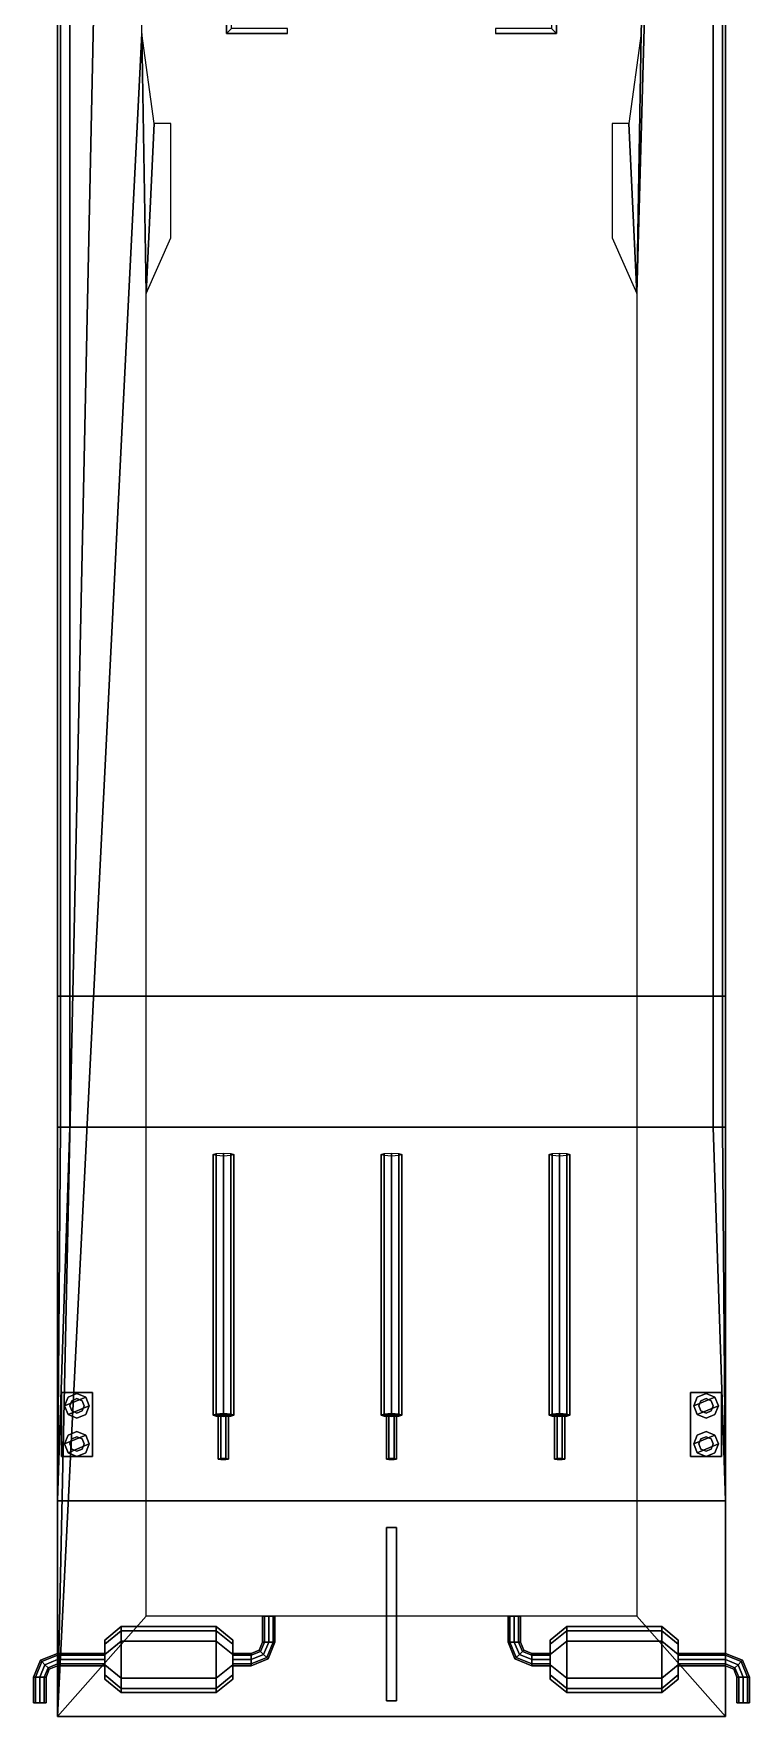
# Model space of a CAD drawing. Extents: x -3.5 to 3.5, y -23.5 to 23.5.
# Drawn here: x -3.47 to 3.47, y -23.47 to -7.16 of the extents above; entities that cross this region are included whole.
import ezdxf

# ---------------------------------------------------------------- set-up
doc = ezdxf.new("R2010")
doc.units = 0
doc.layers.get('0').update_dxf_attribs({"linetype": 'CONTINUOUS'})

msp = doc.modelspace()

# ---------------------------------------------------------------- linework, layer by layer
for points in [[(-3.24, 20.6), (-3.24, -23.47), (-3.24, -23.47, 1.46), (-3.24, 21.45, 1.46)], [(-3.24, 21.45, 1.46), (-3.24, -23.47, 1.46), (-2.61, 6.096, 1.46)], [(3.24, -23.47, 1.46), (3.24, 21.45, 1.46), (2.38, -9.68, 1.46), (2.38, -22.5, 1.46)], [(3.24, 21.45, 1.46), (3.24, 21.45, 1.46), (2.42, -7.16, 1.46), (2.38, -9.68, 1.46)], [(2.42, -7.16, 1.46), (3.24, 21.45, 1.46), (3.24, 21.45, 1.46), (2.42, 0.73, 1.46)], [(3.24, 21.45, 1.46), (3.24, -23.47, 1.46), (3.24, -23.47), (3.24, 20.6)], [(-3.24, 12.85, -1.19), (-3.24, -16.49, -1.19), (-3.24, -21.38, -0.39), (-3.24, 20.6)], [(-3.24, 20.6), (-3.24, -21.38, -0.39), (-3.24, -23.47)], [(3.24, 20.6), (3.24, -21.38, -0.39), (3.24, -16.49, -1.19), (3.24, 12.85, -1.19)], [(3.24, -23.47), (3.24, -23.47), (3.24, -21.38, -0.39), (3.24, 20.6)], [(-3.21, 12.85, -1.28), (-3.21, -16.49, -1.28), (-3.24, -16.49, -1.19), (-3.24, 12.85, -1.19)], [(-3.12, 12.85, -1.31), (-3.12, -16.49, -1.31), (-3.21, -16.49, -1.28), (-3.21, 12.85, -1.28)], [(3.12, 12.85, -1.31), (3.12, -16.49, -1.31), (-3.12, -16.49, -1.31), (-3.12, 12.85, -1.31)], [(3.21, 12.85, -1.28), (3.21, -16.49, -1.28), (3.12, -16.49, -1.31), (3.12, 12.85, -1.31)], [(3.24, 12.85, -1.19), (3.24, -16.49, -1.19), (3.21, -16.49, -1.28), (3.21, 12.85, -1.28)], [(-2.61, 6.096, 1.46), (-3.24, -23.47, 1.46), (-2.42, -7.16, 1.46), (-2.42, 0.73, 1.46)], [(-1.6, -3.28, 3.73), (-1.6, -7.16, 3.73), (-1.6, -7.16, 4.84), (-1.6, -5.27, 4.84)], [(1.6, -7.16, 4.84), (1.6, -7.16, 3.73), (1.6, -3.28, 3.73), (1.6, -5.27, 4.84)], [(-1.6, -5.27, 4.84), (-1.6, -7.16, 4.84), (-1.55, -7.11, 4.84), (-1.55, -5.27, 4.84)], [(1.55, -5.27, 4.84), (1.55, -7.11, 4.84), (1.6, -7.16, 4.84), (1.6, -5.27, 4.84)], [(-2.42, -7.16, 1.46), (-3.24, -23.47, 1.46), (-2.38, -22.5, 1.46), (-2.38, -9.68, 1.46)], [(-2.3, -8.03, 1.46), (-2.42, -7.16, 1.46), (-2.38, -9.68, 1.46)], [(-1.6, -7.16, 4.84), (-1.01, -7.16, 4.84), (-1.01, -7.11, 4.84), (-1.55, -7.11, 4.84)], [(-1.6, -7.16, 3.73), (-1.01, -7.16, 3.73), (-1.01, -7.16, 4.84), (-1.6, -7.16, 4.84)], [(1.01, -7.16, 4.84), (1.6, -7.16, 4.84), (1.55, -7.11, 4.84), (1.01, -7.11, 4.84)], [(1.01, -7.16, 3.73), (1.6, -7.16, 3.73), (1.6, -7.16, 4.84), (1.01, -7.16, 4.84)], [(2.42, -7.16, 1.46), (2.42, -7.16, 1.46), (2.3, -8.03, 1.46), (2.38, -9.68, 1.46)], [(-2.14, -8.03, 1.46), (-2.3, -8.03, 1.46), (-2.38, -9.68, 1.46), (-2.14, -9.14, 1.46)], [(2.38, -9.68, 1.46), (2.3, -8.03, 1.46), (2.14, -8.03, 1.46), (2.14, -9.14, 1.46)], [(-3.21, -16.49, -1.28), (-3.21, -17.76, -1.16), (-3.24, -17.76, -1.07), (-3.24, -16.49, -1.19)], [(-3.12, -16.49, -1.31), (-3.12, -17.76, -1.19), (-3.21, -17.76, -1.16), (-3.21, -16.49, -1.28)], [(3.12, -16.49, -1.31), (3.12, -17.76, -1.19), (-3.12, -17.76, -1.19), (-3.12, -16.49, -1.31)], [(3.21, -16.49, -1.28), (3.21, -17.76, -1.16), (3.12, -17.76, -1.19), (3.12, -16.49, -1.31)], [(3.24, -16.49, -1.19), (3.24, -17.76, -1.07), (3.21, -17.76, -1.16), (3.21, -16.49, -1.28)], [(3.24, -21.38, -0.39), (3.24, -21.38, -0.39), (3.24, -17.76, -1.07), (3.24, -16.49, -1.19)], [(3.12, -17.76, -1.19), (3.24, -21.38, -0.39), (-3.24, -21.38, -0.39), (-3.12, -17.76, -1.19)], [(-3.21, -17.76, -1.16), (-3.24, -21.38, -0.39), (-3.24, -21.38, -0.39), (-3.24, -17.76, -1.07)], [(-3.12, -17.76, -1.19), (-3.24, -21.38, -0.39), (-3.24, -21.38, -0.39), (-3.21, -17.76, -1.16)], [(3.21, -17.76, -1.16), (3.24, -21.38, -0.39), (3.24, -21.38, -0.39), (3.12, -17.76, -1.19)], [(3.24, -17.76, -1.07), (3.24, -21.38, -0.39), (3.24, -21.38, -0.39), (3.21, -17.76, -1.16)], [(-1.73, -18.025, -0.765), (-1.701, -18.015, -0.835), (-1.701, -20.54, -1.19), (-1.73, -20.55, -1.12)], [(-1.701, -18.035, -0.695), (-1.73, -18.025, -0.765), (-1.73, -20.55, -1.12), (-1.701, -20.56, -1.05)], [(-1.701, -18.015, -0.835), (-1.63, -18.011, -0.864), (-1.63, -20.536, -1.219), (-1.701, -20.54, -1.19)], [(-1.63, -18.039, -0.666), (-1.701, -18.035, -0.695), (-1.701, -20.56, -1.05), (-1.63, -20.564, -1.021)], [(-1.63, -18.011, -0.864), (-1.559, -18.015, -0.835), (-1.559, -20.54, -1.19), (-1.63, -20.536, -1.219)], [(-1.559, -18.035, -0.695), (-1.63, -18.039, -0.666), (-1.63, -20.564, -1.021), (-1.559, -20.56, -1.05)], [(-1.559, -18.015, -0.835), (-1.53, -18.025, -0.765), (-1.53, -20.55, -1.12), (-1.559, -20.54, -1.19)], [(-1.53, -18.025, -0.765), (-1.559, -18.035, -0.695), (-1.559, -20.56, -1.05), (-1.53, -20.55, -1.12)], [(-0.1, -18.025, -0.765), (-0.071, -18.015, -0.835), (-0.071, -20.54, -1.19), (-0.1, -20.55, -1.12)], [(-0.071, -18.035, -0.695), (-0.1, -18.025, -0.765), (-0.1, -20.55, -1.12), (-0.071, -20.56, -1.05)], [(-0.071, -18.015, -0.835), (0, -18.011, -0.864), (0, -20.536, -1.219), (-0.071, -20.54, -1.19)], [(0, -18.039, -0.666), (-0.071, -18.035, -0.695), (-0.071, -20.56, -1.05), (0, -20.564, -1.021)], [(0, -18.011, -0.864), (0.071, -18.015, -0.835), (0.071, -20.54, -1.19), (0, -20.536, -1.219)], [(0.071, -18.035, -0.695), (0, -18.039, -0.666), (0, -20.564, -1.021), (0.071, -20.56, -1.05)], [(0.071, -18.015, -0.835), (0.1, -18.025, -0.765), (0.1, -20.55, -1.12), (0.071, -20.54, -1.19)], [(0.1, -18.025, -0.765), (0.071, -18.035, -0.695), (0.071, -20.56, -1.05), (0.1, -20.55, -1.12)], [(1.53, -18.025, -0.765), (1.559, -18.015, -0.835), (1.559, -20.54, -1.19), (1.53, -20.55, -1.12)], [(1.559, -18.035, -0.695), (1.53, -18.025, -0.765), (1.53, -20.55, -1.12), (1.559, -20.56, -1.05)], [(1.559, -18.015, -0.835), (1.63, -18.011, -0.864), (1.63, -20.536, -1.219), (1.559, -20.54, -1.19)], [(1.63, -18.039, -0.666), (1.559, -18.035, -0.695), (1.559, -20.56, -1.05), (1.63, -20.564, -1.021)], [(1.63, -18.011, -0.864), (1.701, -18.015, -0.835), (1.701, -20.54, -1.19), (1.63, -20.536, -1.219)], [(1.701, -18.035, -0.695), (1.63, -18.039, -0.666), (1.63, -20.564, -1.021), (1.701, -20.56, -1.05)], [(1.701, -18.015, -0.835), (1.73, -18.025, -0.765), (1.73, -20.55, -1.12), (1.701, -20.54, -1.19)], [(1.73, -18.025, -0.765), (1.701, -18.035, -0.695), (1.701, -20.56, -1.05), (1.73, -20.55, -1.12)], [(-3.2, -20.33, 1.46), (-3.2, -20.95, 1.46), (-3.2, -20.95, 1.53), (-3.2, -20.33, 1.53)], [(-2.9, -20.33, 1.53), (-2.9, -20.33, 1.46), (-3.2, -20.33, 1.46), (-3.2, -20.33, 1.53)], [(-3.2, -20.33, 1.53), (-3.2, -20.95, 1.53), (-2.9, -20.95, 1.53), (-2.9, -20.33, 1.53)], [(-3.05, -20.34, 1.82), (-3.135, -20.375, 1.82), (-3.17, -20.46, 1.82), (-2.965, -20.375, 1.82)], [(-3.135, -20.375, 1.77), (-3.17, -20.46, 1.77), (-3.17, -20.46, 1.82), (-3.135, -20.375, 1.82)], [(-2.965, -20.375, 1.82), (-3.17, -20.46, 1.82), (-3.135, -20.545, 1.82), (-2.93, -20.46, 1.82)], [(-3.05, -20.34, 1.77), (-3.135, -20.375, 1.77), (-3.135, -20.375, 1.82), (-3.05, -20.34, 1.82)], [(-2.965, -20.375, 1.77), (-3.05, -20.34, 1.77), (-3.05, -20.34, 1.82), (-2.965, -20.375, 1.82)], [(-2.93, -20.46, 1.77), (-2.965, -20.375, 1.77), (-2.965, -20.375, 1.82), (-2.93, -20.46, 1.82)], [(-2.9, -20.95, 1.53), (-2.9, -20.95, 1.46), (-2.9, -20.33, 1.46), (-2.9, -20.33, 1.53)], [(2.9, -20.33, 1.46), (2.9, -20.95, 1.46), (2.9, -20.95, 1.53), (2.9, -20.33, 1.53)], [(3.2, -20.33, 1.53), (3.2, -20.33, 1.46), (2.9, -20.33, 1.46), (2.9, -20.33, 1.53)], [(2.9, -20.33, 1.53), (2.9, -20.95, 1.53), (3.2, -20.95, 1.53), (3.2, -20.33, 1.53)], [(3.05, -20.34, 1.82), (2.965, -20.375, 1.82), (2.93, -20.46, 1.82), (3.135, -20.375, 1.82)], [(2.965, -20.375, 1.77), (2.93, -20.46, 1.77), (2.93, -20.46, 1.82), (2.965, -20.375, 1.82)], [(3.135, -20.375, 1.82), (2.93, -20.46, 1.82), (2.965, -20.545, 1.82), (3.17, -20.46, 1.82)], [(3.05, -20.34, 1.77), (2.965, -20.375, 1.77), (2.965, -20.375, 1.82), (3.05, -20.34, 1.82)], [(3.135, -20.375, 1.77), (3.05, -20.34, 1.77), (3.05, -20.34, 1.82), (3.135, -20.375, 1.82)], [(3.17, -20.46, 1.77), (3.135, -20.375, 1.77), (3.135, -20.375, 1.82), (3.17, -20.46, 1.82)], [(3.2, -20.95, 1.53), (3.2, -20.95, 1.46), (3.2, -20.33, 1.46), (3.2, -20.33, 1.53)], [(-3.17, -20.46, 1.77), (-3.135, -20.545, 1.77), (-3.135, -20.545, 1.82), (-3.17, -20.46, 1.82)], [(-2.93, -20.46, 1.82), (-3.135, -20.545, 1.82), (-3.05, -20.58, 1.82), (-2.965, -20.545, 1.82)], [(-3.135, -20.545, 1.77), (-3.05, -20.58, 1.77), (-3.05, -20.58, 1.82), (-3.135, -20.545, 1.82)], [(-3.099, -20.411, 1.53), (-3.12, -20.46, 1.53), (-3.12, -20.46, 1.77), (-3.099, -20.411, 1.77)], [(-3.12, -20.46, 1.53), (-3.099, -20.509, 1.53), (-3.099, -20.509, 1.77), (-3.12, -20.46, 1.77)], [(-3.05, -20.39, 1.53), (-3.099, -20.411, 1.53), (-3.099, -20.411, 1.77), (-3.05, -20.39, 1.77)], [(-3.099, -20.509, 1.53), (-3.05, -20.53, 1.53), (-3.05, -20.53, 1.77), (-3.099, -20.509, 1.77)], [(-3.001, -20.411, 1.53), (-3.05, -20.39, 1.53), (-3.05, -20.39, 1.77), (-3.001, -20.411, 1.77)], [(-3.05, -20.53, 1.53), (-3.001, -20.509, 1.53), (-3.001, -20.509, 1.77), (-3.05, -20.53, 1.77)], [(-3.05, -20.58, 1.77), (-2.965, -20.545, 1.77), (-2.965, -20.545, 1.82), (-3.05, -20.58, 1.82)], [(-2.98, -20.46, 1.53), (-3.001, -20.411, 1.53), (-3.001, -20.411, 1.77), (-2.98, -20.46, 1.77)], [(-3.001, -20.509, 1.53), (-2.98, -20.46, 1.53), (-2.98, -20.46, 1.77), (-3.001, -20.509, 1.77)], [(-2.965, -20.545, 1.77), (-2.93, -20.46, 1.77), (-2.93, -20.46, 1.82), (-2.965, -20.545, 1.82)], [(-1.559, -20.56, -1.05), (-1.73, -20.55, -1.12), (-1.701, -20.54, -1.19), (-1.53, -20.55, -1.12)], [(-1.63, -20.564, -1.021), (-1.701, -20.56, -1.05), (-1.73, -20.55, -1.12), (-1.559, -20.56, -1.05)], [(-1.53, -20.55, -1.12), (-1.701, -20.54, -1.19), (-1.63, -20.536, -1.219), (-1.559, -20.54, -1.19)], [(-1.68, -20.55, -1.12), (-1.655, -20.544, -1.163), (-1.655, -20.97, -1.223), (-1.68, -20.976, -1.18)], [(-1.655, -20.556, -1.077), (-1.68, -20.55, -1.12), (-1.68, -20.976, -1.18), (-1.655, -20.982, -1.137)], [(-1.655, -20.544, -1.163), (-1.605, -20.544, -1.163), (-1.605, -20.97, -1.223), (-1.655, -20.97, -1.223)], [(-1.605, -20.544, -1.163), (-1.58, -20.55, -1.12), (-1.58, -20.976, -1.18), (-1.605, -20.97, -1.223)], [(-1.58, -20.55, -1.12), (-1.605, -20.556, -1.077), (-1.605, -20.982, -1.137), (-1.58, -20.976, -1.18)], [(0.071, -20.56, -1.05), (-0.1, -20.55, -1.12), (-0.071, -20.54, -1.19), (0.1, -20.55, -1.12)], [(0, -20.564, -1.021), (-0.071, -20.56, -1.05), (-0.1, -20.55, -1.12), (0.071, -20.56, -1.05)], [(0.1, -20.55, -1.12), (-0.071, -20.54, -1.19), (0, -20.536, -1.219), (0.071, -20.54, -1.19)], [(-0.05, -20.55, -1.12), (-0.025, -20.544, -1.163), (-0.025, -20.97, -1.223), (-0.05, -20.976, -1.18)], [(-0.025, -20.556, -1.077), (-0.05, -20.55, -1.12), (-0.05, -20.976, -1.18), (-0.025, -20.982, -1.137)], [(-0.025, -20.544, -1.163), (0.025, -20.544, -1.163), (0.025, -20.97, -1.223), (-0.025, -20.97, -1.223)], [(0.025, -20.544, -1.163), (0.05, -20.55, -1.12), (0.05, -20.976, -1.18), (0.025, -20.97, -1.223)], [(0.05, -20.55, -1.12), (0.025, -20.556, -1.077), (0.025, -20.982, -1.137), (0.05, -20.976, -1.18)], [(1.701, -20.56, -1.05), (1.53, -20.55, -1.12), (1.559, -20.54, -1.19), (1.73, -20.55, -1.12)], [(1.63, -20.564, -1.021), (1.559, -20.56, -1.05), (1.53, -20.55, -1.12), (1.701, -20.56, -1.05)], [(1.73, -20.55, -1.12), (1.559, -20.54, -1.19), (1.63, -20.536, -1.219), (1.701, -20.54, -1.19)], [(1.58, -20.55, -1.12), (1.605, -20.544, -1.163), (1.605, -20.97, -1.223), (1.58, -20.976, -1.18)], [(1.605, -20.556, -1.077), (1.58, -20.55, -1.12), (1.58, -20.976, -1.18), (1.605, -20.982, -1.137)], [(1.605, -20.544, -1.163), (1.655, -20.544, -1.163), (1.655, -20.97, -1.223), (1.605, -20.97, -1.223)], [(1.655, -20.544, -1.163), (1.68, -20.55, -1.12), (1.68, -20.976, -1.18), (1.655, -20.97, -1.223)], [(1.68, -20.55, -1.12), (1.655, -20.556, -1.077), (1.655, -20.982, -1.137), (1.68, -20.976, -1.18)], [(2.93, -20.46, 1.77), (2.965, -20.545, 1.77), (2.965, -20.545, 1.82), (2.93, -20.46, 1.82)], [(3.17, -20.46, 1.82), (2.965, -20.545, 1.82), (3.05, -20.58, 1.82), (3.135, -20.545, 1.82)], [(2.965, -20.545, 1.77), (3.05, -20.58, 1.77), (3.05, -20.58, 1.82), (2.965, -20.545, 1.82)], [(3.001, -20.411, 1.53), (2.98, -20.46, 1.53), (2.98, -20.46, 1.77), (3.001, -20.411, 1.77)], [(2.98, -20.46, 1.53), (3.001, -20.509, 1.53), (3.001, -20.509, 1.77), (2.98, -20.46, 1.77)], [(3.05, -20.39, 1.53), (3.001, -20.411, 1.53), (3.001, -20.411, 1.77), (3.05, -20.39, 1.77)], [(3.001, -20.509, 1.53), (3.05, -20.53, 1.53), (3.05, -20.53, 1.77), (3.001, -20.509, 1.77)], [(3.099, -20.411, 1.53), (3.05, -20.39, 1.53), (3.05, -20.39, 1.77), (3.099, -20.411, 1.77)], [(3.05, -20.53, 1.53), (3.099, -20.509, 1.53), (3.099, -20.509, 1.77), (3.05, -20.53, 1.77)], [(3.05, -20.58, 1.77), (3.135, -20.545, 1.77), (3.135, -20.545, 1.82), (3.05, -20.58, 1.82)], [(3.12, -20.46, 1.53), (3.099, -20.411, 1.53), (3.099, -20.411, 1.77), (3.12, -20.46, 1.77)], [(3.099, -20.509, 1.53), (3.12, -20.46, 1.53), (3.12, -20.46, 1.77), (3.099, -20.509, 1.77)], [(3.135, -20.545, 1.77), (3.17, -20.46, 1.77), (3.17, -20.46, 1.82), (3.135, -20.545, 1.82)], [(-3.05, -20.71, 1.82), (-3.135, -20.745, 1.82), (-3.17, -20.83, 1.82), (-2.965, -20.745, 1.82)], [(-3.05, -20.71, 1.77), (-3.135, -20.745, 1.77), (-3.135, -20.745, 1.82), (-3.05, -20.71, 1.82)], [(-2.965, -20.745, 1.77), (-3.05, -20.71, 1.77), (-3.05, -20.71, 1.82), (-2.965, -20.745, 1.82)], [(-1.605, -20.556, -1.077), (-1.655, -20.556, -1.077), (-1.655, -20.982, -1.137), (-1.605, -20.982, -1.137)], [(0.025, -20.556, -1.077), (-0.025, -20.556, -1.077), (-0.025, -20.982, -1.137), (0.025, -20.982, -1.137)], [(1.655, -20.556, -1.077), (1.605, -20.556, -1.077), (1.605, -20.982, -1.137), (1.655, -20.982, -1.137)], [(3.05, -20.71, 1.82), (2.965, -20.745, 1.82), (2.93, -20.83, 1.82), (3.135, -20.745, 1.82)], [(3.05, -20.71, 1.77), (2.965, -20.745, 1.77), (2.965, -20.745, 1.82), (3.05, -20.71, 1.82)], [(3.135, -20.745, 1.77), (3.05, -20.71, 1.77), (3.05, -20.71, 1.82), (3.135, -20.745, 1.82)], [(-3.135, -20.745, 1.77), (-3.17, -20.83, 1.77), (-3.17, -20.83, 1.82), (-3.135, -20.745, 1.82)], [(-2.965, -20.745, 1.82), (-3.17, -20.83, 1.82), (-3.135, -20.915, 1.82), (-2.93, -20.83, 1.82)], [(-3.17, -20.83, 1.77), (-3.135, -20.915, 1.77), (-3.135, -20.915, 1.82), (-3.17, -20.83, 1.82)], [(-2.93, -20.83, 1.82), (-3.135, -20.915, 1.82), (-3.05, -20.95, 1.82), (-2.965, -20.915, 1.82)], [(-3.099, -20.781, 1.53), (-3.12, -20.83, 1.53), (-3.12, -20.83, 1.77), (-3.099, -20.781, 1.77)], [(-3.12, -20.83, 1.53), (-3.099, -20.879, 1.53), (-3.099, -20.879, 1.77), (-3.12, -20.83, 1.77)], [(-3.05, -20.76, 1.53), (-3.099, -20.781, 1.53), (-3.099, -20.781, 1.77), (-3.05, -20.76, 1.77)], [(-3.001, -20.781, 1.53), (-3.05, -20.76, 1.53), (-3.05, -20.76, 1.77), (-3.001, -20.781, 1.77)], [(-2.98, -20.83, 1.53), (-3.001, -20.781, 1.53), (-3.001, -20.781, 1.77), (-2.98, -20.83, 1.77)], [(-3.001, -20.879, 1.53), (-2.98, -20.83, 1.53), (-2.98, -20.83, 1.77), (-3.001, -20.879, 1.77)], [(-2.93, -20.83, 1.77), (-2.965, -20.745, 1.77), (-2.965, -20.745, 1.82), (-2.93, -20.83, 1.82)], [(-2.965, -20.915, 1.77), (-2.93, -20.83, 1.77), (-2.93, -20.83, 1.82), (-2.965, -20.915, 1.82)], [(2.965, -20.745, 1.77), (2.93, -20.83, 1.77), (2.93, -20.83, 1.82), (2.965, -20.745, 1.82)], [(3.135, -20.745, 1.82), (2.93, -20.83, 1.82), (2.965, -20.915, 1.82), (3.17, -20.83, 1.82)], [(2.93, -20.83, 1.77), (2.965, -20.915, 1.77), (2.965, -20.915, 1.82), (2.93, -20.83, 1.82)], [(3.17, -20.83, 1.82), (2.965, -20.915, 1.82), (3.05, -20.95, 1.82), (3.135, -20.915, 1.82)], [(3.001, -20.781, 1.53), (2.98, -20.83, 1.53), (2.98, -20.83, 1.77), (3.001, -20.781, 1.77)], [(2.98, -20.83, 1.53), (3.001, -20.879, 1.53), (3.001, -20.879, 1.77), (2.98, -20.83, 1.77)], [(3.05, -20.76, 1.53), (3.001, -20.781, 1.53), (3.001, -20.781, 1.77), (3.05, -20.76, 1.77)], [(3.099, -20.781, 1.53), (3.05, -20.76, 1.53), (3.05, -20.76, 1.77), (3.099, -20.781, 1.77)], [(3.12, -20.83, 1.53), (3.099, -20.781, 1.53), (3.099, -20.781, 1.77), (3.12, -20.83, 1.77)], [(3.099, -20.879, 1.53), (3.12, -20.83, 1.53), (3.12, -20.83, 1.77), (3.099, -20.879, 1.77)], [(3.17, -20.83, 1.77), (3.135, -20.745, 1.77), (3.135, -20.745, 1.82), (3.17, -20.83, 1.82)], [(3.135, -20.915, 1.77), (3.17, -20.83, 1.77), (3.17, -20.83, 1.82), (3.135, -20.915, 1.82)], [(-3.2, -20.95, 1.53), (-3.2, -20.95, 1.46), (-2.9, -20.95, 1.46), (-2.9, -20.95, 1.53)], [(-3.135, -20.915, 1.77), (-3.05, -20.95, 1.77), (-3.05, -20.95, 1.82), (-3.135, -20.915, 1.82)], [(-3.099, -20.879, 1.53), (-3.05, -20.9, 1.53), (-3.05, -20.9, 1.77), (-3.099, -20.879, 1.77)], [(-3.05, -20.9, 1.53), (-3.001, -20.879, 1.53), (-3.001, -20.879, 1.77), (-3.05, -20.9, 1.77)], [(-3.05, -20.95, 1.77), (-2.965, -20.915, 1.77), (-2.965, -20.915, 1.82), (-3.05, -20.95, 1.82)], [(2.9, -20.95, 1.53), (2.9, -20.95, 1.46), (3.2, -20.95, 1.46), (3.2, -20.95, 1.53)], [(2.965, -20.915, 1.77), (3.05, -20.95, 1.77), (3.05, -20.95, 1.82), (2.965, -20.915, 1.82)], [(3.001, -20.879, 1.53), (3.05, -20.9, 1.53), (3.05, -20.9, 1.77), (3.001, -20.879, 1.77)], [(3.05, -20.9, 1.53), (3.099, -20.879, 1.53), (3.099, -20.879, 1.77), (3.05, -20.9, 1.77)], [(3.05, -20.95, 1.77), (3.135, -20.915, 1.77), (3.135, -20.915, 1.82), (3.05, -20.95, 1.82)], [(3.24, -21.38, -0.39), (3.24, -23.47, -0.32), (-3.24, -23.47, -0.32), (-3.24, -21.38, -0.39)], [(-3.24, -21.38, -0.39), (-3.24, -23.47, -0.32), (-3.24, -23.47)], [(3.24, -23.47), (3.24, -23.47), (3.24, -23.47, -0.32), (3.24, -21.38, -0.39)], [(-0.05, -21.64, -1.46), (-0.05, -23.32, -1.46), (-0.05, -23.32, -0.32), (-0.05, -21.64, -0.38)], [(0.05, -21.64, -1.46), (0.05, -23.32, -1.46), (-0.05, -23.32, -1.46), (-0.05, -21.64, -1.46)], [(0.05, -21.64, -0.38), (0.05, -21.64, -1.46), (-0.05, -21.64, -1.46), (-0.05, -21.64, -0.38)], [(0.05, -23.32, -0.32), (0.05, -23.32, -1.46), (0.05, -21.64, -1.46), (0.05, -21.64, -0.38)], [(-2.38, -22.5, 1.46), (-3.24, -23.47, 1.46), (3.24, -23.47, 1.46), (2.38, -22.5, 1.46)], [(-1.25, -22.5, 1.6), (-1.232, -22.5, 1.558), (-1.232, -22.75, 1.558), (-1.25, -22.75, 1.6)], [(-1.232, -22.5, 1.642), (-1.25, -22.5, 1.6), (-1.25, -22.75, 1.6), (-1.232, -22.75, 1.642)], [(-1.19, -22.5, 1.66), (-1.232, -22.5, 1.642), (-1.232, -22.75, 1.642), (-1.19, -22.75, 1.66)], [(-1.232, -22.5, 1.558), (-1.19, -22.5, 1.54), (-1.19, -22.75, 1.54), (-1.232, -22.75, 1.558)], [(-1.148, -22.5, 1.642), (-1.19, -22.5, 1.66), (-1.19, -22.75, 1.66), (-1.148, -22.75, 1.642)], [(-1.19, -22.5, 1.54), (-1.148, -22.5, 1.558), (-1.148, -22.75, 1.558), (-1.19, -22.75, 1.54)], [(-1.148, -22.5, 1.558), (-1.13, -22.5, 1.6), (-1.13, -22.75, 1.6), (-1.148, -22.75, 1.558)], [(-1.13, -22.5, 1.6), (-1.148, -22.5, 1.642), (-1.148, -22.75, 1.642), (-1.13, -22.75, 1.6)], [(1.13, -22.5, 1.6), (1.148, -22.5, 1.558), (1.148, -22.75, 1.558), (1.13, -22.75, 1.6)], [(1.148, -22.5, 1.642), (1.13, -22.5, 1.6), (1.13, -22.75, 1.6), (1.148, -22.75, 1.642)], [(1.148, -22.5, 1.558), (1.19, -22.5, 1.54), (1.19, -22.75, 1.54), (1.148, -22.75, 1.558)], [(1.19, -22.5, 1.66), (1.148, -22.5, 1.642), (1.148, -22.75, 1.642), (1.19, -22.75, 1.66)], [(1.19, -22.5, 1.54), (1.232, -22.5, 1.558), (1.232, -22.75, 1.558), (1.19, -22.75, 1.54)], [(1.232, -22.5, 1.642), (1.19, -22.5, 1.66), (1.19, -22.75, 1.66), (1.232, -22.75, 1.642)], [(1.232, -22.5, 1.558), (1.25, -22.5, 1.6), (1.25, -22.75, 1.6), (1.232, -22.75, 1.558)], [(1.25, -22.5, 1.6), (1.232, -22.5, 1.642), (1.232, -22.75, 1.642), (1.25, -22.75, 1.6)], [(-2.62, -22.6, 1.6), (-2.62, -22.641, 1.501), (-2.78, -22.771, 1.501), (-2.78, -22.73, 1.6)], [(-2.62, -22.641, 1.699), (-2.62, -22.6, 1.6), (-2.78, -22.73, 1.6), (-2.78, -22.771, 1.699)], [(-2.62, -22.641, 1.501), (-2.62, -22.74, 1.46), (-2.78, -22.87, 1.46), (-2.78, -22.771, 1.501)], [(-2.62, -22.74, 1.74), (-2.62, -22.641, 1.699), (-2.78, -22.771, 1.699), (-2.78, -22.87, 1.74)], [(-1.7, -22.6, 1.6), (-1.7, -22.641, 1.501), (-2.62, -22.641, 1.501), (-2.62, -22.6, 1.6)], [(-1.7, -22.641, 1.699), (-1.7, -22.6, 1.6), (-2.62, -22.6, 1.6), (-2.62, -22.641, 1.699)], [(-1.7, -22.641, 1.501), (-1.7, -22.74, 1.46), (-2.62, -22.74, 1.46), (-2.62, -22.641, 1.501)], [(-1.7, -22.74, 1.74), (-1.7, -22.641, 1.699), (-2.62, -22.641, 1.699), (-2.62, -22.74, 1.74)], [(-1.7, -22.641, 1.501), (-1.7, -22.6, 1.6), (-1.54, -22.73, 1.6), (-1.54, -22.771, 1.501)], [(-1.7, -22.6, 1.6), (-1.7, -22.641, 1.699), (-1.54, -22.771, 1.699), (-1.54, -22.73, 1.6)], [(-1.7, -22.74, 1.46), (-1.7, -22.641, 1.501), (-1.54, -22.771, 1.501), (-1.54, -22.87, 1.46)], [(-1.7, -22.641, 1.699), (-1.7, -22.74, 1.74), (-1.54, -22.87, 1.74), (-1.54, -22.771, 1.699)], [(1.7, -22.641, 1.699), (1.7, -22.6, 1.6), (1.54, -22.73, 1.6), (1.54, -22.771, 1.699)], [(1.7, -22.6, 1.6), (1.7, -22.641, 1.501), (1.54, -22.771, 1.501), (1.54, -22.73, 1.6)], [(1.7, -22.641, 1.501), (1.7, -22.74, 1.46), (1.54, -22.87, 1.46), (1.54, -22.771, 1.501)], [(1.7, -22.74, 1.74), (1.7, -22.641, 1.699), (1.54, -22.771, 1.699), (1.54, -22.87, 1.74)], [(1.7, -22.6, 1.6), (1.7, -22.641, 1.699), (2.62, -22.641, 1.699), (2.62, -22.6, 1.6)], [(1.7, -22.641, 1.501), (1.7, -22.6, 1.6), (2.62, -22.6, 1.6), (2.62, -22.641, 1.501)], [(1.7, -22.74, 1.46), (1.7, -22.641, 1.501), (2.62, -22.641, 1.501), (2.62, -22.74, 1.46)], [(1.7, -22.641, 1.699), (1.7, -22.74, 1.74), (2.62, -22.74, 1.74), (2.62, -22.641, 1.699)], [(2.62, -22.6, 1.6), (2.62, -22.641, 1.699), (2.78, -22.771, 1.699), (2.78, -22.73, 1.6)], [(2.62, -22.641, 1.501), (2.62, -22.6, 1.6), (2.78, -22.73, 1.6), (2.78, -22.771, 1.501)], [(2.62, -22.74, 1.46), (2.62, -22.641, 1.501), (2.78, -22.771, 1.501), (2.78, -22.87, 1.46)], [(2.62, -22.641, 1.699), (2.62, -22.74, 1.74), (2.78, -22.87, 1.74), (2.78, -22.771, 1.699)], [(-2.78, -22.73, 1.6), (-2.78, -22.771, 1.501), (-2.78, -22.878, 1.558), (-2.78, -22.86, 1.6)], [(-2.78, -22.771, 1.699), (-2.78, -22.73, 1.6), (-2.78, -22.86, 1.6), (-2.78, -22.878, 1.642)], [(-2.62, -22.74, 1.46), (-2.62, -23.1, 1.46), (-2.78, -22.97, 1.46), (-2.78, -22.87, 1.46)], [(-2.62, -23.1, 1.74), (-2.62, -22.74, 1.74), (-2.78, -22.87, 1.74), (-2.78, -22.97, 1.74)], [(-2.78, -22.771, 1.501), (-2.78, -22.87, 1.46), (-2.78, -22.92, 1.54), (-2.78, -22.878, 1.558)], [(-2.78, -22.87, 1.74), (-2.78, -22.771, 1.699), (-2.78, -22.878, 1.642), (-2.78, -22.92, 1.66)], [(-1.7, -22.74, 1.46), (-1.7, -23.1, 1.46), (-2.62, -23.1, 1.46), (-2.62, -22.74, 1.46)], [(-1.7, -23.1, 1.74), (-1.7, -22.74, 1.74), (-2.62, -22.74, 1.74), (-2.62, -23.1, 1.74)], [(-1.7, -23.1, 1.46), (-1.7, -22.74, 1.46), (-1.54, -22.87, 1.46), (-1.54, -22.97, 1.46)], [(-1.7, -22.74, 1.74), (-1.7, -23.1, 1.74), (-1.54, -22.97, 1.74), (-1.54, -22.87, 1.74)], [(-1.54, -22.73, 1.6), (-1.54, -22.771, 1.699), (-1.54, -22.878, 1.642), (-1.54, -22.86, 1.6)], [(-1.54, -22.771, 1.501), (-1.54, -22.73, 1.6), (-1.54, -22.86, 1.6), (-1.54, -22.878, 1.558)], [(-1.54, -22.771, 1.699), (-1.54, -22.87, 1.74), (-1.54, -22.92, 1.66), (-1.54, -22.878, 1.642)], [(-1.54, -22.87, 1.46), (-1.54, -22.771, 1.501), (-1.54, -22.878, 1.558), (-1.54, -22.92, 1.54)], [(-1.27, -22.84, 1.642), (-1.282, -22.828, 1.6), (-1.36, -22.86, 1.6), (-1.36, -22.878, 1.642)], [(-1.282, -22.828, 1.6), (-1.27, -22.84, 1.558), (-1.36, -22.878, 1.558), (-1.36, -22.86, 1.6)], [(-1.232, -22.75, 1.642), (-1.25, -22.75, 1.6), (-1.282, -22.828, 1.6), (-1.27, -22.84, 1.642)], [(-1.25, -22.75, 1.6), (-1.232, -22.75, 1.558), (-1.27, -22.84, 1.558), (-1.282, -22.828, 1.6)], [(-1.19, -22.75, 1.66), (-1.232, -22.75, 1.642), (-1.27, -22.84, 1.642), (-1.24, -22.87, 1.66)], [(-1.232, -22.75, 1.558), (-1.19, -22.75, 1.54), (-1.24, -22.87, 1.54), (-1.27, -22.84, 1.558)], [(-1.148, -22.75, 1.642), (-1.19, -22.75, 1.66), (-1.24, -22.87, 1.66), (-1.21, -22.9, 1.642)], [(-1.19, -22.75, 1.54), (-1.148, -22.75, 1.558), (-1.21, -22.9, 1.558), (-1.24, -22.87, 1.54)], [(-1.13, -22.75, 1.6), (-1.148, -22.75, 1.642), (-1.21, -22.9, 1.642), (-1.197, -22.913, 1.6)], [(-1.148, -22.75, 1.558), (-1.13, -22.75, 1.6), (-1.197, -22.913, 1.6), (-1.21, -22.9, 1.558)], [(1.148, -22.75, 1.642), (1.13, -22.75, 1.6), (1.197, -22.913, 1.6), (1.21, -22.9, 1.642)], [(1.13, -22.75, 1.6), (1.148, -22.75, 1.558), (1.21, -22.9, 1.558), (1.197, -22.913, 1.6)], [(1.19, -22.75, 1.66), (1.148, -22.75, 1.642), (1.21, -22.9, 1.642), (1.24, -22.87, 1.66)], [(1.148, -22.75, 1.558), (1.19, -22.75, 1.54), (1.24, -22.87, 1.54), (1.21, -22.9, 1.558)], [(1.232, -22.75, 1.642), (1.19, -22.75, 1.66), (1.24, -22.87, 1.66), (1.27, -22.84, 1.642)], [(1.19, -22.75, 1.54), (1.232, -22.75, 1.558), (1.27, -22.84, 1.558), (1.24, -22.87, 1.54)], [(1.25, -22.75, 1.6), (1.232, -22.75, 1.642), (1.27, -22.84, 1.642), (1.282, -22.828, 1.6)], [(1.232, -22.75, 1.558), (1.25, -22.75, 1.6), (1.282, -22.828, 1.6), (1.27, -22.84, 1.558)], [(1.282, -22.828, 1.6), (1.27, -22.84, 1.642), (1.36, -22.878, 1.642), (1.36, -22.86, 1.6)], [(1.27, -22.84, 1.558), (1.282, -22.828, 1.6), (1.36, -22.86, 1.6), (1.36, -22.878, 1.558)], [(1.54, -22.771, 1.699), (1.54, -22.73, 1.6), (1.54, -22.86, 1.6), (1.54, -22.878, 1.642)], [(1.54, -22.73, 1.6), (1.54, -22.771, 1.501), (1.54, -22.878, 1.558), (1.54, -22.86, 1.6)], [(1.7, -22.74, 1.46), (1.7, -23.1, 1.46), (1.54, -22.97, 1.46), (1.54, -22.87, 1.46)], [(1.7, -23.1, 1.74), (1.7, -22.74, 1.74), (1.54, -22.87, 1.74), (1.54, -22.97, 1.74)], [(1.54, -22.771, 1.501), (1.54, -22.87, 1.46), (1.54, -22.92, 1.54), (1.54, -22.878, 1.558)], [(1.54, -22.87, 1.74), (1.54, -22.771, 1.699), (1.54, -22.878, 1.642), (1.54, -22.92, 1.66)], [(1.7, -23.1, 1.46), (1.7, -22.74, 1.46), (2.62, -22.74, 1.46), (2.62, -23.1, 1.46)], [(1.7, -22.74, 1.74), (1.7, -23.1, 1.74), (2.62, -23.1, 1.74), (2.62, -22.74, 1.74)], [(2.62, -23.1, 1.46), (2.62, -22.74, 1.46), (2.78, -22.87, 1.46), (2.78, -22.97, 1.46)], [(2.62, -22.74, 1.74), (2.62, -23.1, 1.74), (2.78, -22.97, 1.74), (2.78, -22.87, 1.74)], [(2.78, -22.73, 1.6), (2.78, -22.771, 1.699), (2.78, -22.878, 1.642), (2.78, -22.86, 1.6)], [(2.78, -22.771, 1.501), (2.78, -22.73, 1.6), (2.78, -22.86, 1.6), (2.78, -22.878, 1.558)], [(2.78, -22.87, 1.46), (2.78, -22.771, 1.501), (2.78, -22.878, 1.558), (2.78, -22.92, 1.54)], [(2.78, -22.771, 1.699), (2.78, -22.87, 1.74), (2.78, -22.92, 1.66), (2.78, -22.878, 1.642)], [(-3.452, -23.09, 1.558), (-3.47, -23.09, 1.6), (-3.403, -22.927, 1.6), (-3.39, -22.94, 1.558)], [(-3.47, -23.09, 1.6), (-3.452, -23.09, 1.642), (-3.39, -22.94, 1.642), (-3.403, -22.927, 1.6)], [(-3.41, -23.09, 1.54), (-3.452, -23.09, 1.558), (-3.39, -22.94, 1.558), (-3.36, -22.97, 1.54)], [(-3.452, -23.09, 1.642), (-3.41, -23.09, 1.66), (-3.36, -22.97, 1.66), (-3.39, -22.94, 1.642)], [(-3.368, -23.09, 1.558), (-3.41, -23.09, 1.54), (-3.36, -22.97, 1.54), (-3.33, -23, 1.558)], [(-3.41, -23.09, 1.66), (-3.368, -23.09, 1.642), (-3.33, -23, 1.642), (-3.36, -22.97, 1.66)], [(-3.39, -22.94, 1.558), (-3.403, -22.927, 1.6), (-3.24, -22.86, 1.6), (-3.24, -22.878, 1.558)], [(-3.403, -22.927, 1.6), (-3.39, -22.94, 1.642), (-3.24, -22.878, 1.642), (-3.24, -22.86, 1.6)], [(-3.36, -22.97, 1.54), (-3.39, -22.94, 1.558), (-3.24, -22.878, 1.558), (-3.24, -22.92, 1.54)], [(-3.39, -22.94, 1.642), (-3.36, -22.97, 1.66), (-3.24, -22.92, 1.66), (-3.24, -22.878, 1.642)], [(-3.33, -23, 1.558), (-3.36, -22.97, 1.54), (-3.24, -22.92, 1.54), (-3.24, -22.962, 1.558)], [(-3.36, -22.97, 1.66), (-3.33, -23, 1.642), (-3.24, -22.962, 1.642), (-3.24, -22.92, 1.66)], [(-3.318, -23.012, 1.6), (-3.33, -23, 1.558), (-3.24, -22.962, 1.558), (-3.24, -22.98, 1.6)], [(-3.33, -23, 1.642), (-3.318, -23.012, 1.6), (-3.24, -22.98, 1.6), (-3.24, -22.962, 1.642)], [(-3.24, -22.878, 1.558), (-3.24, -22.86, 1.6), (-2.78, -22.86, 1.6), (-2.78, -22.878, 1.558)], [(-3.24, -22.86, 1.6), (-3.24, -22.878, 1.642), (-2.78, -22.878, 1.642), (-2.78, -22.86, 1.6)], [(-3.24, -22.92, 1.54), (-3.24, -22.878, 1.558), (-2.78, -22.878, 1.558), (-2.78, -22.92, 1.54)], [(-3.24, -22.878, 1.642), (-3.24, -22.92, 1.66), (-2.78, -22.92, 1.66), (-2.78, -22.878, 1.642)], [(-3.24, -22.92, 1.66), (-3.24, -22.962, 1.642), (-2.78, -22.962, 1.642), (-2.78, -22.92, 1.66)], [(-3.24, -22.962, 1.558), (-3.24, -22.92, 1.54), (-2.78, -22.92, 1.54), (-2.78, -22.962, 1.558)], [(-3.24, -22.962, 1.642), (-3.24, -22.98, 1.6), (-2.78, -22.98, 1.6), (-2.78, -22.962, 1.642)], [(-3.24, -22.98, 1.6), (-3.24, -22.962, 1.558), (-2.78, -22.962, 1.558), (-2.78, -22.98, 1.6)], [(-2.78, -22.97, 1.74), (-2.78, -22.87, 1.74), (-2.78, -22.92, 1.66)], [(-2.78, -22.87, 1.46), (-2.78, -22.97, 1.46), (-2.78, -22.92, 1.54)], [(-2.78, -23.069, 1.699), (-2.78, -22.97, 1.74), (-2.78, -22.92, 1.66), (-2.78, -22.962, 1.642)], [(-2.78, -22.97, 1.46), (-2.78, -23.069, 1.501), (-2.78, -22.962, 1.558), (-2.78, -22.92, 1.54)], [(-2.78, -23.11, 1.6), (-2.78, -23.069, 1.699), (-2.78, -22.962, 1.642), (-2.78, -22.98, 1.6)], [(-2.78, -23.069, 1.501), (-2.78, -23.11, 1.6), (-2.78, -22.98, 1.6), (-2.78, -22.962, 1.558)], [(-2.62, -23.1, 1.46), (-2.62, -23.199, 1.501), (-2.78, -23.069, 1.501), (-2.78, -22.97, 1.46)], [(-2.62, -23.199, 1.699), (-2.62, -23.1, 1.74), (-2.78, -22.97, 1.74), (-2.78, -23.069, 1.699)], [(-1.7, -23.199, 1.501), (-1.7, -23.1, 1.46), (-1.54, -22.97, 1.46), (-1.54, -23.069, 1.501)], [(-1.7, -23.1, 1.74), (-1.7, -23.199, 1.699), (-1.54, -23.069, 1.699), (-1.54, -22.97, 1.74)], [(-1.36, -22.878, 1.642), (-1.36, -22.86, 1.6), (-1.54, -22.86, 1.6), (-1.54, -22.878, 1.642)], [(-1.36, -22.86, 1.6), (-1.36, -22.878, 1.558), (-1.54, -22.878, 1.558), (-1.54, -22.86, 1.6)], [(-1.54, -22.87, 1.74), (-1.54, -22.97, 1.74), (-1.54, -22.92, 1.66)], [(-1.54, -22.97, 1.46), (-1.54, -22.87, 1.46), (-1.54, -22.92, 1.54)], [(-1.36, -22.92, 1.66), (-1.36, -22.878, 1.642), (-1.54, -22.878, 1.642), (-1.54, -22.92, 1.66)], [(-1.36, -22.878, 1.558), (-1.36, -22.92, 1.54), (-1.54, -22.92, 1.54), (-1.54, -22.878, 1.558)], [(-1.36, -22.92, 1.54), (-1.36, -22.962, 1.558), (-1.54, -22.962, 1.558), (-1.54, -22.92, 1.54)], [(-1.36, -22.962, 1.642), (-1.36, -22.92, 1.66), (-1.54, -22.92, 1.66), (-1.54, -22.962, 1.642)], [(-1.54, -23.069, 1.501), (-1.54, -22.97, 1.46), (-1.54, -22.92, 1.54), (-1.54, -22.962, 1.558)], [(-1.54, -22.97, 1.74), (-1.54, -23.069, 1.699), (-1.54, -22.962, 1.642), (-1.54, -22.92, 1.66)], [(-1.36, -22.962, 1.558), (-1.36, -22.98, 1.6), (-1.54, -22.98, 1.6), (-1.54, -22.962, 1.558)], [(-1.36, -22.98, 1.6), (-1.36, -22.962, 1.642), (-1.54, -22.962, 1.642), (-1.54, -22.98, 1.6)], [(-1.54, -23.11, 1.6), (-1.54, -23.069, 1.501), (-1.54, -22.962, 1.558), (-1.54, -22.98, 1.6)], [(-1.54, -23.069, 1.699), (-1.54, -23.11, 1.6), (-1.54, -22.98, 1.6), (-1.54, -22.962, 1.642)], [(-1.24, -22.87, 1.66), (-1.27, -22.84, 1.642), (-1.36, -22.878, 1.642), (-1.36, -22.92, 1.66)], [(-1.27, -22.84, 1.558), (-1.24, -22.87, 1.54), (-1.36, -22.92, 1.54), (-1.36, -22.878, 1.558)], [(-1.21, -22.9, 1.642), (-1.24, -22.87, 1.66), (-1.36, -22.92, 1.66), (-1.36, -22.962, 1.642)], [(-1.24, -22.87, 1.54), (-1.21, -22.9, 1.558), (-1.36, -22.962, 1.558), (-1.36, -22.92, 1.54)], [(-1.197, -22.913, 1.6), (-1.21, -22.9, 1.642), (-1.36, -22.962, 1.642), (-1.36, -22.98, 1.6)], [(-1.21, -22.9, 1.558), (-1.197, -22.913, 1.6), (-1.36, -22.98, 1.6), (-1.36, -22.962, 1.558)], [(1.21, -22.9, 1.642), (1.197, -22.913, 1.6), (1.36, -22.98, 1.6), (1.36, -22.962, 1.642)], [(1.197, -22.913, 1.6), (1.21, -22.9, 1.558), (1.36, -22.962, 1.558), (1.36, -22.98, 1.6)], [(1.24, -22.87, 1.66), (1.21, -22.9, 1.642), (1.36, -22.962, 1.642), (1.36, -22.92, 1.66)], [(1.21, -22.9, 1.558), (1.24, -22.87, 1.54), (1.36, -22.92, 1.54), (1.36, -22.962, 1.558)], [(1.27, -22.84, 1.642), (1.24, -22.87, 1.66), (1.36, -22.92, 1.66), (1.36, -22.878, 1.642)], [(1.24, -22.87, 1.54), (1.27, -22.84, 1.558), (1.36, -22.878, 1.558), (1.36, -22.92, 1.54)], [(1.36, -22.878, 1.558), (1.36, -22.86, 1.6), (1.54, -22.86, 1.6), (1.54, -22.878, 1.558)], [(1.36, -22.86, 1.6), (1.36, -22.878, 1.642), (1.54, -22.878, 1.642), (1.54, -22.86, 1.6)], [(1.36, -22.92, 1.54), (1.36, -22.878, 1.558), (1.54, -22.878, 1.558), (1.54, -22.92, 1.54)], [(1.36, -22.878, 1.642), (1.36, -22.92, 1.66), (1.54, -22.92, 1.66), (1.54, -22.878, 1.642)], [(1.36, -22.962, 1.558), (1.36, -22.92, 1.54), (1.54, -22.92, 1.54), (1.54, -22.962, 1.558)], [(1.36, -22.92, 1.66), (1.36, -22.962, 1.642), (1.54, -22.962, 1.642), (1.54, -22.92, 1.66)], [(1.36, -22.962, 1.642), (1.36, -22.98, 1.6), (1.54, -22.98, 1.6), (1.54, -22.962, 1.642)], [(1.36, -22.98, 1.6), (1.36, -22.962, 1.558), (1.54, -22.962, 1.558), (1.54, -22.98, 1.6)], [(1.54, -22.87, 1.46), (1.54, -22.97, 1.46), (1.54, -22.92, 1.54)], [(1.54, -22.97, 1.74), (1.54, -22.87, 1.74), (1.54, -22.92, 1.66)], [(1.54, -22.97, 1.46), (1.54, -23.069, 1.501), (1.54, -22.962, 1.558), (1.54, -22.92, 1.54)], [(1.54, -23.069, 1.699), (1.54, -22.97, 1.74), (1.54, -22.92, 1.66), (1.54, -22.962, 1.642)], [(1.54, -23.11, 1.6), (1.54, -23.069, 1.699), (1.54, -22.962, 1.642), (1.54, -22.98, 1.6)], [(1.54, -23.069, 1.501), (1.54, -23.11, 1.6), (1.54, -22.98, 1.6), (1.54, -22.962, 1.558)], [(1.7, -23.1, 1.46), (1.7, -23.199, 1.501), (1.54, -23.069, 1.501), (1.54, -22.97, 1.46)], [(1.7, -23.199, 1.699), (1.7, -23.1, 1.74), (1.54, -22.97, 1.74), (1.54, -23.069, 1.699)], [(2.62, -23.199, 1.501), (2.62, -23.1, 1.46), (2.78, -22.97, 1.46), (2.78, -23.069, 1.501)], [(2.62, -23.1, 1.74), (2.62, -23.199, 1.699), (2.78, -23.069, 1.699), (2.78, -22.97, 1.74)], [(3.24, -22.86, 1.6), (3.24, -22.878, 1.558), (2.78, -22.878, 1.558), (2.78, -22.86, 1.6)], [(3.24, -22.878, 1.642), (3.24, -22.86, 1.6), (2.78, -22.86, 1.6), (2.78, -22.878, 1.642)], [(2.78, -22.97, 1.46), (2.78, -22.87, 1.46), (2.78, -22.92, 1.54)], [(2.78, -22.87, 1.74), (2.78, -22.97, 1.74), (2.78, -22.92, 1.66)], [(3.24, -22.878, 1.558), (3.24, -22.92, 1.54), (2.78, -22.92, 1.54), (2.78, -22.878, 1.558)], [(3.24, -22.92, 1.66), (3.24, -22.878, 1.642), (2.78, -22.878, 1.642), (2.78, -22.92, 1.66)], [(2.78, -23.069, 1.501), (2.78, -22.97, 1.46), (2.78, -22.92, 1.54), (2.78, -22.962, 1.558)], [(2.78, -22.97, 1.74), (2.78, -23.069, 1.699), (2.78, -22.962, 1.642), (2.78, -22.92, 1.66)], [(3.24, -22.92, 1.54), (3.24, -22.962, 1.558), (2.78, -22.962, 1.558), (2.78, -22.92, 1.54)], [(3.24, -22.962, 1.642), (3.24, -22.92, 1.66), (2.78, -22.92, 1.66), (2.78, -22.962, 1.642)], [(2.78, -23.069, 1.699), (2.78, -23.11, 1.6), (2.78, -22.98, 1.6), (2.78, -22.962, 1.642)], [(2.78, -23.11, 1.6), (2.78, -23.069, 1.501), (2.78, -22.962, 1.558), (2.78, -22.98, 1.6)], [(3.24, -22.98, 1.6), (3.24, -22.962, 1.642), (2.78, -22.962, 1.642), (2.78, -22.98, 1.6)], [(3.24, -22.962, 1.558), (3.24, -22.98, 1.6), (2.78, -22.98, 1.6), (2.78, -22.962, 1.558)], [(3.39, -22.94, 1.642), (3.403, -22.927, 1.6), (3.24, -22.86, 1.6), (3.24, -22.878, 1.642)], [(3.403, -22.927, 1.6), (3.39, -22.94, 1.558), (3.24, -22.878, 1.558), (3.24, -22.86, 1.6)], [(3.36, -22.97, 1.66), (3.39, -22.94, 1.642), (3.24, -22.878, 1.642), (3.24, -22.92, 1.66)], [(3.39, -22.94, 1.558), (3.36, -22.97, 1.54), (3.24, -22.92, 1.54), (3.24, -22.878, 1.558)], [(3.33, -23, 1.642), (3.36, -22.97, 1.66), (3.24, -22.92, 1.66), (3.24, -22.962, 1.642)], [(3.36, -22.97, 1.54), (3.33, -23, 1.558), (3.24, -22.962, 1.558), (3.24, -22.92, 1.54)], [(3.318, -23.012, 1.6), (3.33, -23, 1.642), (3.24, -22.962, 1.642), (3.24, -22.98, 1.6)], [(3.33, -23, 1.558), (3.318, -23.012, 1.6), (3.24, -22.98, 1.6), (3.24, -22.962, 1.558)], [(3.368, -23.09, 1.642), (3.41, -23.09, 1.66), (3.36, -22.97, 1.66), (3.33, -23, 1.642)], [(3.41, -23.09, 1.54), (3.368, -23.09, 1.558), (3.33, -23, 1.558), (3.36, -22.97, 1.54)], [(3.41, -23.09, 1.66), (3.452, -23.09, 1.642), (3.39, -22.94, 1.642), (3.36, -22.97, 1.66)], [(3.452, -23.09, 1.558), (3.41, -23.09, 1.54), (3.36, -22.97, 1.54), (3.39, -22.94, 1.558)], [(3.452, -23.09, 1.642), (3.47, -23.09, 1.6), (3.403, -22.927, 1.6), (3.39, -22.94, 1.642)], [(3.47, -23.09, 1.6), (3.452, -23.09, 1.558), (3.39, -22.94, 1.558), (3.403, -22.927, 1.6)], [(-3.47, -23.34, 1.6), (-3.452, -23.34, 1.642), (-3.452, -23.09, 1.642), (-3.47, -23.09, 1.6)], [(-3.452, -23.34, 1.558), (-3.47, -23.34, 1.6), (-3.47, -23.09, 1.6), (-3.452, -23.09, 1.558)], [(-3.452, -23.34, 1.642), (-3.41, -23.34, 1.66), (-3.41, -23.09, 1.66), (-3.452, -23.09, 1.642)], [(-3.41, -23.34, 1.54), (-3.452, -23.34, 1.558), (-3.452, -23.09, 1.558), (-3.41, -23.09, 1.54)], [(-3.41, -23.34, 1.66), (-3.368, -23.34, 1.642), (-3.368, -23.09, 1.642), (-3.41, -23.09, 1.66)], [(-3.368, -23.34, 1.558), (-3.41, -23.34, 1.54), (-3.41, -23.09, 1.54), (-3.368, -23.09, 1.558)], [(-3.35, -23.09, 1.6), (-3.368, -23.09, 1.558), (-3.33, -23, 1.558), (-3.318, -23.012, 1.6)], [(-3.368, -23.09, 1.642), (-3.35, -23.09, 1.6), (-3.318, -23.012, 1.6), (-3.33, -23, 1.642)], [(-3.368, -23.34, 1.642), (-3.35, -23.34, 1.6), (-3.35, -23.09, 1.6), (-3.368, -23.09, 1.642)], [(-3.35, -23.34, 1.6), (-3.368, -23.34, 1.558), (-3.368, -23.09, 1.558), (-3.35, -23.09, 1.6)], [(-2.62, -23.199, 1.501), (-2.62, -23.24, 1.6), (-2.78, -23.11, 1.6), (-2.78, -23.069, 1.501)], [(-2.62, -23.24, 1.6), (-2.62, -23.199, 1.699), (-2.78, -23.069, 1.699), (-2.78, -23.11, 1.6)], [(-1.7, -23.1, 1.46), (-1.7, -23.199, 1.501), (-2.62, -23.199, 1.501), (-2.62, -23.1, 1.46)], [(-1.7, -23.199, 1.699), (-1.7, -23.1, 1.74), (-2.62, -23.1, 1.74), (-2.62, -23.199, 1.699)], [(-1.7, -23.24, 1.6), (-1.7, -23.199, 1.501), (-1.54, -23.069, 1.501), (-1.54, -23.11, 1.6)], [(-1.7, -23.199, 1.699), (-1.7, -23.24, 1.6), (-1.54, -23.11, 1.6), (-1.54, -23.069, 1.699)], [(1.7, -23.24, 1.6), (1.7, -23.199, 1.699), (1.54, -23.069, 1.699), (1.54, -23.11, 1.6)], [(1.7, -23.199, 1.501), (1.7, -23.24, 1.6), (1.54, -23.11, 1.6), (1.54, -23.069, 1.501)], [(1.7, -23.199, 1.501), (1.7, -23.1, 1.46), (2.62, -23.1, 1.46), (2.62, -23.199, 1.501)], [(1.7, -23.1, 1.74), (1.7, -23.199, 1.699), (2.62, -23.199, 1.699), (2.62, -23.1, 1.74)], [(2.62, -23.199, 1.699), (2.62, -23.24, 1.6), (2.78, -23.11, 1.6), (2.78, -23.069, 1.699)], [(2.62, -23.24, 1.6), (2.62, -23.199, 1.501), (2.78, -23.069, 1.501), (2.78, -23.11, 1.6)], [(3.35, -23.09, 1.6), (3.368, -23.09, 1.642), (3.33, -23, 1.642), (3.318, -23.012, 1.6)], [(3.368, -23.09, 1.558), (3.35, -23.09, 1.6), (3.318, -23.012, 1.6), (3.33, -23, 1.558)], [(3.368, -23.34, 1.558), (3.35, -23.34, 1.6), (3.35, -23.09, 1.6), (3.368, -23.09, 1.558)], [(3.35, -23.34, 1.6), (3.368, -23.34, 1.642), (3.368, -23.09, 1.642), (3.35, -23.09, 1.6)], [(3.41, -23.34, 1.54), (3.368, -23.34, 1.558), (3.368, -23.09, 1.558), (3.41, -23.09, 1.54)], [(3.368, -23.34, 1.642), (3.41, -23.34, 1.66), (3.41, -23.09, 1.66), (3.368, -23.09, 1.642)], [(3.452, -23.34, 1.558), (3.41, -23.34, 1.54), (3.41, -23.09, 1.54), (3.452, -23.09, 1.558)], [(3.41, -23.34, 1.66), (3.452, -23.34, 1.642), (3.452, -23.09, 1.642), (3.41, -23.09, 1.66)], [(3.47, -23.34, 1.6), (3.452, -23.34, 1.558), (3.452, -23.09, 1.558), (3.47, -23.09, 1.6)], [(3.452, -23.34, 1.642), (3.47, -23.34, 1.6), (3.47, -23.09, 1.6), (3.452, -23.09, 1.642)], [(-1.7, -23.199, 1.501), (-1.7, -23.24, 1.6), (-2.62, -23.24, 1.6), (-2.62, -23.199, 1.501)], [(-1.7, -23.24, 1.6), (-1.7, -23.199, 1.699), (-2.62, -23.199, 1.699), (-2.62, -23.24, 1.6)], [(-0.05, -23.32, -0.32), (-0.05, -23.32, -1.46), (0.05, -23.32, -1.46), (0.05, -23.32, -0.32)], [(1.7, -23.199, 1.699), (1.7, -23.24, 1.6), (2.62, -23.24, 1.6), (2.62, -23.199, 1.699)], [(1.7, -23.24, 1.6), (1.7, -23.199, 1.501), (2.62, -23.199, 1.501), (2.62, -23.24, 1.6)], [(-3.47, -23.34, 1.6), (-3.368, -23.34, 1.642), (-3.41, -23.34, 1.66), (-3.452, -23.34, 1.642)], [(-3.452, -23.34, 1.558), (-3.35, -23.34, 1.6), (-3.368, -23.34, 1.642), (-3.47, -23.34, 1.6)], [(-3.41, -23.34, 1.54), (-3.368, -23.34, 1.558), (-3.35, -23.34, 1.6), (-3.452, -23.34, 1.558)], [(-3.24, -23.47), (3.24, -23.47), (3.24, -23.47, 1.46), (-3.24, -23.47, 1.46)], [(3.24, -23.47, -0.32), (3.24, -23.47), (-3.24, -23.47), (-3.24, -23.47, -0.32)], [(3.41, -23.34, 1.66), (3.368, -23.34, 1.642), (3.35, -23.34, 1.6), (3.452, -23.34, 1.642)], [(3.452, -23.34, 1.642), (3.35, -23.34, 1.6), (3.368, -23.34, 1.558), (3.47, -23.34, 1.6)], [(3.47, -23.34, 1.6), (3.368, -23.34, 1.558), (3.41, -23.34, 1.54), (3.452, -23.34, 1.558)]]:
    msp.add_3dface(points)

doc.saveas('drawing.dxf')
